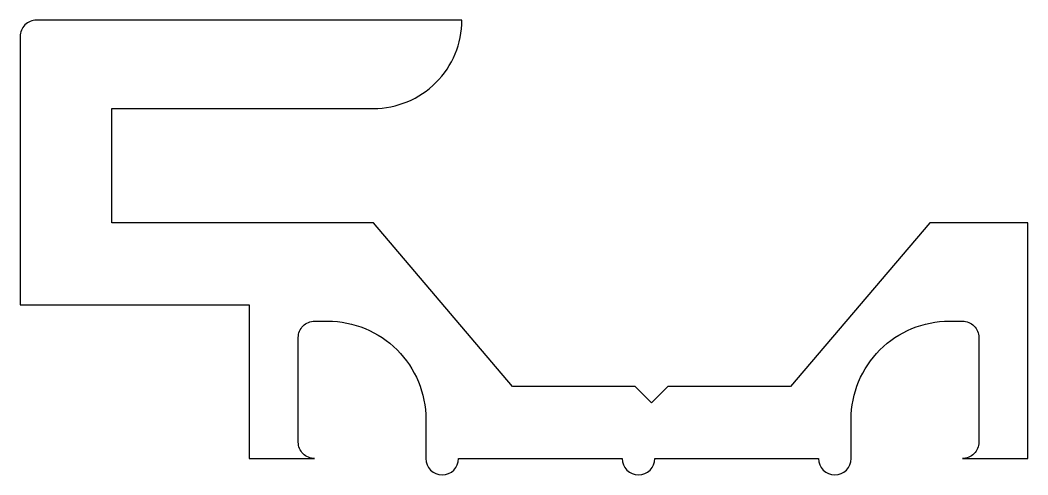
# Model space of a CAD drawing. Extents: x 236.4 to 267.2, y 240.8 to 254.7.
import ezdxf

# ---------------------------------------------------------------- set-up
doc = ezdxf.new("R2010")
doc.units = 0
doc.layers.add('ANA', color=220, linetype='CONTINUOUS')

msp = doc.modelspace()

# ---------------------------------------------------------------- linework, layer by layer
at = {"layer": 'ANA'}
msp.add_lwpolyline([(264.757, 245.492), (265.157, 245.492, -0.414214), (265.657, 244.992), (265.657, 241.792, -0.414214), (265.157, 241.292), (267.157, 241.292), (267.157, 248.492), (264.157, 248.492), (259.907, 243.492), (256.157, 243.492), (255.657, 242.992), (255.157, 243.492), (251.407, 243.492), (247.157, 248.492), (239.157, 248.492), (239.157, 251.992), (247.157, 251.992, 0.414214), (249.857, 254.692), (236.857, 254.692, 0.414214), (236.357, 254.192), (236.357, 245.992), (243.357, 245.992), (243.357, 241.292), (245.357, 241.292, -0.414214), (244.857, 241.792), (244.857, 244.992, -0.414214), (245.357, 245.492), (245.757, 245.492, -0.414214), (248.757, 242.492), (248.757, 241.292, 1), (249.757, 241.292), (254.757, 241.292, 1), (255.757, 241.292), (260.757, 241.292, 1), (261.757, 241.292), (261.757, 242.492, -0.414214)], format="xyb", close=True, dxfattribs=at)

doc.saveas('drawing.dxf')
